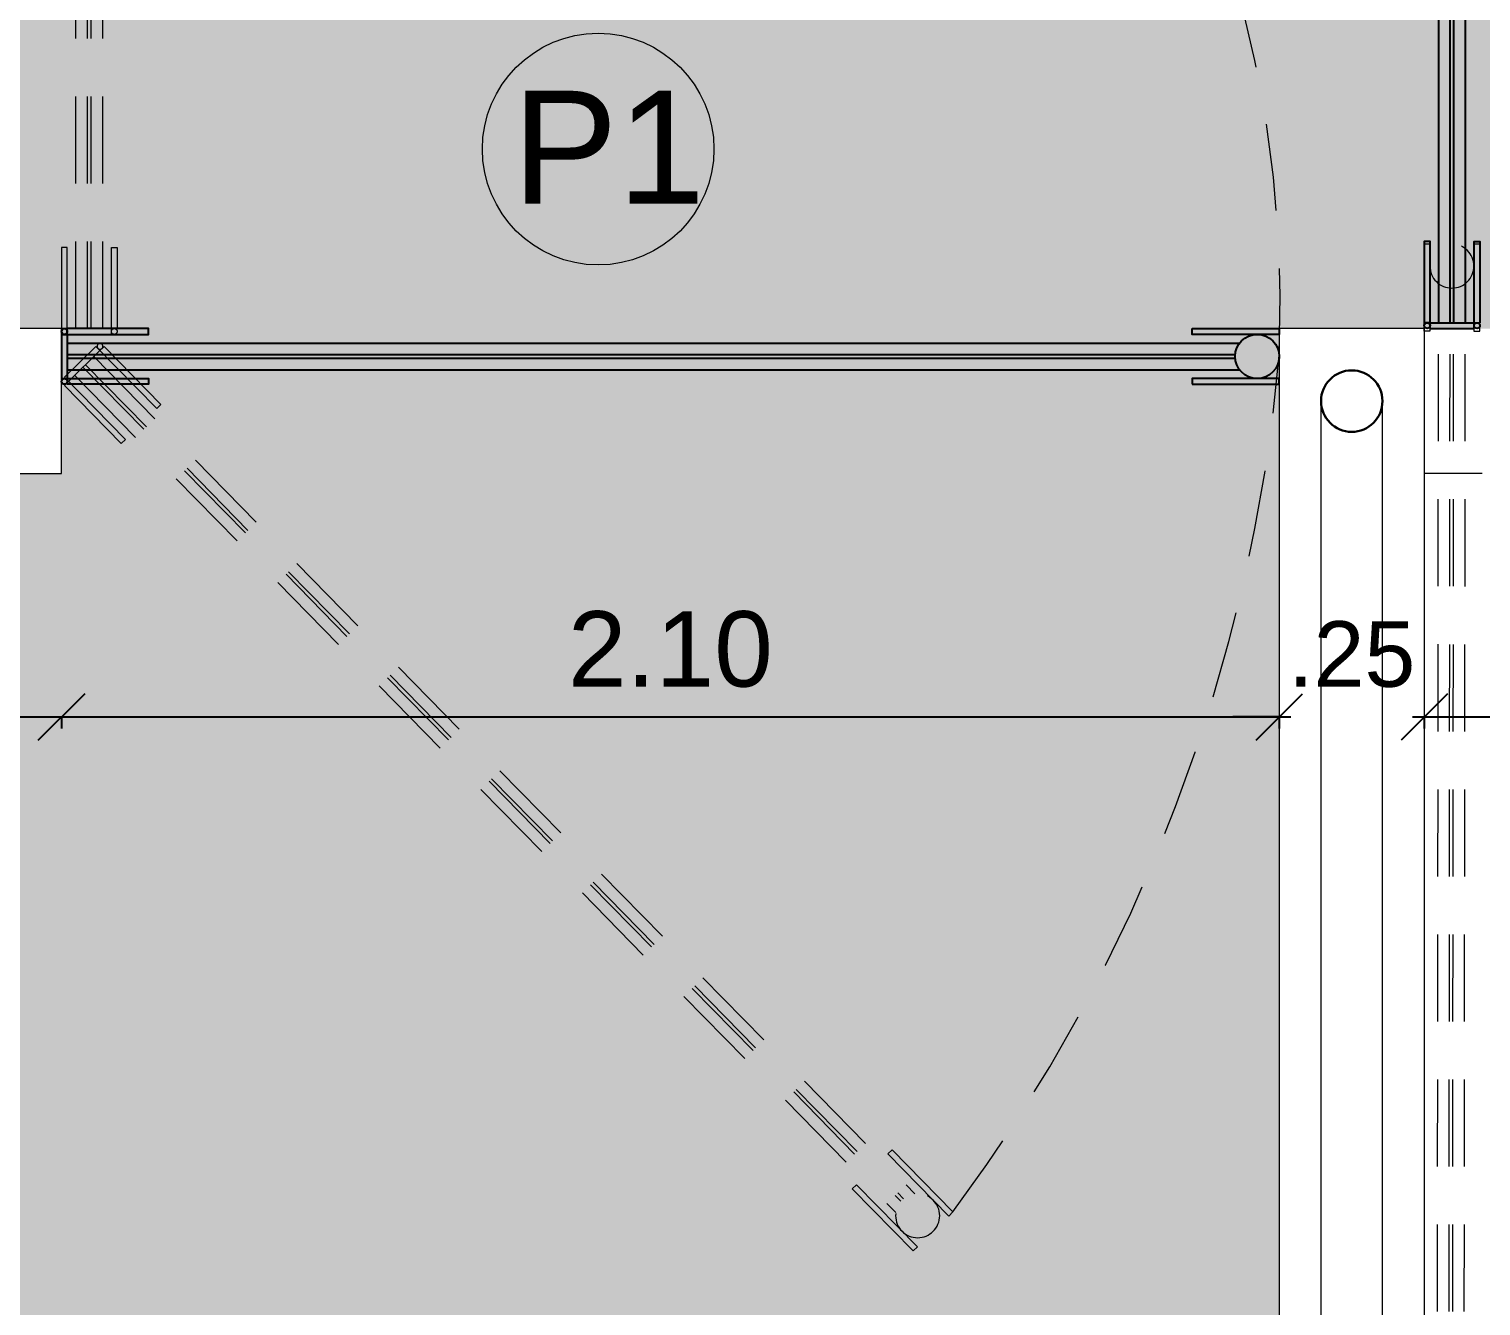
# Model space of a CAD drawing. Header units: millimetres. Extents: x 208240.8 to 208296.7, y 9278566.6 to 9278583.
# Drawn here: x 208268.392 to 208270.896, y 9278574.374 to 9278576.575 of the extents above; entities that cross this region are included whole.
import ezdxf
from ezdxf.enums import TextEntityAlignment as Align

# ---------------------------------------------------------------- set-up
doc = ezdxf.new("R2010")
doc.units = ezdxf.units.MM
doc.header["$LTSCALE"] = 0.3
doc.header["$MEASUREMENT"] = 0
doc.linetypes.add('Dashed', pattern=[0.75, 0.5, -0.25])
doc.layers.add('A-CONSTRUIR', color=7, linetype='Continuous', lineweight=30, true_color=0xc70000)
doc.layers.add('A-CONSTRUIR -', color=7, linetype='Continuous', lineweight=9, true_color=0xc70000)
for name, color, linetype, lineweight in [('A-COTAS', 12, 'Continuous', 9), ('A-HACHU', 9, 'Continuous', 0), ('A-PAREDE', 5, 'Continuous', 30), ('A-PROJEÇÃO', 251, 'Dashed', 13), ('A-VISTA01', 1, 'Continuous', 20), ('A-VISTA03', 3, 'Continuous', 9), ('A-VISTA04', 4, 'Continuous', 9)]:
    doc.layers.add(name, color=color, linetype=linetype, lineweight=lineweight)
doc.layers.add('T - ESQUADRIA 03', color=3, linetype='Continuous')
doc.styles.add('ESC-01-80', font='arial.ttf', dxfattribs={"height": 0.002})
doc.styles.add('R60_1-75', font='arial.ttf')
doc.dimstyles.new('1-75', dxfattribs={"dimtxt": 0.113, "dimasz": 0.08, "dimexe": 0.02, "dimexo": 0.1, "dimgap": 0.05, "dimtad": 1, "dimzin": 4, "dimdsep": 46, "dimtxsty": 'R60_1-75', "dimblk1": 'OBLIQUE', "dimblk2": 'OBLIQUE', "dimsah": 1, "dimcen": 0.09, "dimdle": 0.02, "dimclrd": 7, "dimclre": 7, "dimclrt": 12, "dimadec": 0, "dimazin": 0, "dimtfac": 1, "dimtix": 1, "dimtofl": 0, "dimtmove": 2, "dimatfit": 0, "dimldrblk": 'OBLIQUE', "dimfxl": 0.1, "dimfxlon": 1, "dimtolj": 1, "dimtzin": 0, "dimarcsym": 0})

# ---------------------------------------------------------------- blocks, each defined once
blk = doc.blocks.new('Porteira_Curral_2')
at = {"layer": 'A-VISTA03', "color": 0, "linetype": 'ByBlock', "lineweight": -2}
for p, q in [((207872.5738873823, 9278507.656532565), (207874.5957446079, 9278507.656532573)), ((207872.5738873823, 9278507.636532566), (207874.5880439368, 9278507.636532573)), ((207872.5738873824, 9278507.630332561), (207874.5880439355, 9278507.63033257)), ((207872.5738873824, 9278507.610332562), (207874.5957446096, 9278507.61033257))]:
    blk.add_line(p, q, dxfattribs=at)
for points in [[(207872.5638873822, 9278507.671432571), (207872.7138873822, 9278507.671432571), (207872.7138873822, 9278507.681432571), (207872.5738873822, 9278507.681432571)], [(207872.5638873822, 9278507.671432571), (207872.5638873822, 9278507.595432572)], [(207872.5738873822, 9278507.671432571), (207872.5738873822, 9278507.681432571)], [(207872.5738873822, 9278507.671432571), (207872.5738873822, 9278507.595432572)], [(207872.5638873822, 9278507.595432572), (207872.7138873822, 9278507.595432572), (207872.7138873822, 9278507.585432572), (207872.5738873822, 9278507.585432572)], [(207872.5688999995, 9278507.585432572), (207872.5688747648, 9278507.585432572)], [(207872.5738873822, 9278507.595432555), (207872.5738873822, 9278507.585432556)]]:
    blk.add_lwpolyline(points, dxfattribs=at)
for points in [[(207874.5139172752, 9278507.681432571), (207874.6639172752, 9278507.681432571), (207874.6639172752, 9278507.671432571), (207874.5139172752, 9278507.671432571)], [(207874.5139172752, 9278507.585432572), (207874.6639172752, 9278507.585432572), (207874.6639172752, 9278507.595432572), (207874.5139172752, 9278507.595432572)]]:
    blk.add_lwpolyline(points, close=True, dxfattribs=at)
for centre, radius in [((207872.5688873822, 9278507.67643257), 0.004999999975552782), ((207874.6259172764, 9278507.633432563), 0.03799999877810478), ((207872.5688873822, 9278507.590432556), 0.004999999975552782)]:
    blk.add_circle(centre, radius, dxfattribs=at)
blk = doc.blocks.new('Curbov')
at = {"layer": 'A-HACHU', "true_color": 0xc7c8ca}
h = blk.add_hatch(dxfattribs=at)
h.set_pattern_fill('AR-B88', color=9, scale=0.02)
h.set_pattern_definition([(0, (-3.870809450745583e-09, -40.31630070693791), (0, 0.16), []), (90, (-3.870809450745583e-09, -40.31630070693791), (-0.07999999999999999, 0.16), [0.16, -0.16])])
h.paths.add_polyline_path([(208193.0803317396, 9278575.809068333), (208197.8303317433, 9278575.80906833), (208197.8303317433, 9278576.05906833), (208197.3803317443, 9278576.05906833), (208197.3803317461, 9278578.15906833), (208197.8303317433, 9278578.15906833), (208197.8303317433, 9278578.409068327), (208197.8303317433, 9278579.059068322), (208192.4303317439, 9278579.05906832), (208192.4303317411, 9278581.409068331), (208199.930331743, 9278581.40906833), (208199.930331745, 9278578.409068331), (208199.9303317486, 9278578.159068333), (208200.1803317486, 9278578.159068333), (208200.6803317539, 9278578.15906833), (208200.9303317538, 9278578.159068327), (208213.5523912565, 9278578.159068326), (208213.5523912565, 9278577.359068327), (208211.2603895653, 9278576.059068328), (208208.6803317433, 9278576.059068328), (208208.4303317414, 9278576.059068328), (208208.4303317414, 9278568.309068328), (208201.5803317433, 9278568.30906833), (208201.5803317455, 9278575.80906833), (208206.3303317431, 9278575.809068328), (208206.3303317431, 9278576.059068328), (208200.930331747, 9278576.059068326), (208200.6803317473, 9278576.05906833), (208200.1803317475, 9278576.059068326), (208199.9303317475, 9278576.059068326), (208199.9303317475, 9278575.809068328), (208199.9303317422, 9278572.184068328), (208199.9303317702, 9278571.93406833), (208199.9303317412, 9278568.30906833), (208193.0803317374, 9278568.30906833)])
h.paths.add_polyline_path([(208192.4303317469, 9278578.159068327), (208197.3803317461, 9278578.15906833), (208197.3803317443, 9278576.05906833), (208192.4303317451, 9278576.059068328)], flags=17)
at = {"layer": 'A-HACHU', "color": 9, "true_color": 0xc7c8ca}
blk.add_lwpolyline([(208208.7799936431, 9278575.809068328), (208208.6803317413, 9278575.809068328)], dxfattribs=at)
at = {"layer": 'A-PAREDE'}
blk.add_circle((208208.5553317395, 9278575.934068335), 0.053, dxfattribs=at)
at = {"layer": 'A-PROJEÇÃO'}
for centre, radius, start, end in [((208206.3818666495, 9278576.099281155), 2.050299279561563, 357.5762763501328, 88.7573219983888), ((208205.5463778258, 9278576.266660165), 2.895125088863101, 323.2988256828136, 354.9650739385959)]:
    blk.add_arc(centre, radius, start, end, dxfattribs=at)
at = {"layer": 'A-VISTA01'}
for p, q in [((208206.3303317431, 9278576.059068328), (208200.930331747, 9278576.059068326)), ((208206.3303317431, 9278575.809068328), (208206.3303317431, 9278576.059068328)), ((208208.6803317433, 9278576.059068328), (208208.4303317431, 9278576.059068328)), ((208208.4303317414, 9278576.059068328), (208208.4303317414, 9278568.309068328)), ((208208.6803317413, 9278576.059068328), (208208.6803317413, 9278568.059068328)), ((208200.9303317455, 9278575.80906833), (208206.3303317431, 9278575.809068328))]:
    blk.add_line(p, q, dxfattribs=at)
at = {"layer": 'A-VISTA04'}
for p, q in [((208208.6083317396, 9278568.184068333), (208208.6083317396, 9278575.934068335)), ((208208.5023317395, 9278568.184068333), (208208.5023317395, 9278575.924068328))]:
    blk.add_line(p, q, dxfattribs=at)
at = {"layer": 'A-PROJEÇÃO', "rotation": 90.00000000000001}
blk.add_blockref('Porteira_Curral_2', (9486714.011764314, 9070703.485180944), dxfattribs=at)
at = {"layer": 'A-PROJEÇÃO', "xscale": -1}
for p, rotation in [((-9070502.992320957, 9080019.944932805), 269.9424584934947), ((6685425.405683896, 15925345.77160299), 134.4567506863832)]:
    blk.add_blockref('Porteira_Curral_2', p, dxfattribs=dict(at, rotation=rotation))
at = {"layer": 'T - ESQUADRIA 03', "rotation": 90.00000000000001}
blk.add_blockref('Porteira_Curral_2', (9486716.361764316, 9070703.49518728), dxfattribs=at)
at = {"layer": 'T - ESQUADRIA 03'}
blk.add_blockref('Porteira_Curral_2', (333.7664443608664, 68.37763575650752), dxfattribs=at)
blk = doc.blocks.new('_Oblique')
at = {"color": 0, "linetype": 'ByBlock', "lineweight": -2}
blk.add_line((-0.5, -0.5), (0.5, 0.5), dxfattribs=at)
blk = doc.blocks.new('*D163')
at = {"layer": 'A-COTAS', "color": 7, "lineweight": -2, "transparency": 16777216}
for p, q in [((208263.6779812014, 9278575.389611665), (208268.4679811989, 9278575.389611665)), ((208263.6979812014, 9278575.390311666), (208263.6979812014, 9278575.369611666)), ((208268.4479811989, 9278575.390311666), (208268.4479811989, 9278575.369611666))]:
    blk.add_line(p, q, dxfattribs=at)
at = {"layer": 'DEFPOINTS', "color": 0, "transparency": 16777216}
for p in [(208263.6979812014, 9278575.809068343), (208268.4479811989, 9278575.80906834), (208268.4479811989, 9278575.389611665)]:
    blk.add_point(p, dxfattribs=at)
at = {"layer": 'A-COTAS', "color": 7, "lineweight": -2, "transparency": 16777216, "xscale": 0.08, "yscale": 0.08, "zscale": 0.08, "rotation": 180}
blk.add_blockref('_Oblique', (208263.6979812014, 9278575.389611665), dxfattribs=at)
at = {"layer": 'A-COTAS', "color": 7, "lineweight": -2, "transparency": 16777216, "xscale": 0.08, "yscale": 0.08, "zscale": 0.08}
blk.add_blockref('_Oblique', (208268.4479811989, 9278575.389611665), dxfattribs=at)
at = {"layer": 'A-COTAS', "color": 12, "transparency": 16777216, "insert": (208266.0729812002, 9278575.497075172), "char_height": 0.113, "attachment_point": 5, "style": 'R60_1-75'}
blk.add_mtext('\\A1;4.75', dxfattribs=at)
blk = doc.blocks.new('*D164')
at = {"layer": 'A-COTAS', "color": 7, "lineweight": -2, "transparency": 16777216}
for p, q in [((208268.4279811989, 9278575.389611665), (208270.5679811989, 9278575.389611665)), ((208268.4479811989, 9278575.390311666), (208268.4479811989, 9278575.369611666)), ((208270.5479811989, 9278575.390311666), (208270.5479811989, 9278575.369611666))]:
    blk.add_line(p, q, dxfattribs=at)
at = {"layer": 'DEFPOINTS', "color": 0, "transparency": 16777216}
for p in [(208268.4479811989, 9278575.80906834), (208270.5479811989, 9278575.79070591), (208270.5479811989, 9278575.389611665)]:
    blk.add_point(p, dxfattribs=at)
at = {"layer": 'A-COTAS', "color": 7, "lineweight": -2, "transparency": 16777216, "xscale": 0.08, "yscale": 0.08, "zscale": 0.08, "rotation": 180}
blk.add_blockref('_Oblique', (208268.4479811989, 9278575.389611665), dxfattribs=at)
at = {"layer": 'A-COTAS', "color": 7, "lineweight": -2, "transparency": 16777216, "xscale": 0.08, "yscale": 0.08, "zscale": 0.08}
blk.add_blockref('_Oblique', (208270.5479811989, 9278575.389611665), dxfattribs=at)
at = {"layer": 'A-COTAS', "color": 12, "transparency": 16777216, "insert": (208269.4979811989, 9278575.505986154), "char_height": 0.13, "attachment_point": 5, "style": 'R60_1-75'}
blk.add_mtext('\\A1;2.10', dxfattribs=at)
blk = doc.blocks.new('*D165')
at = {"layer": 'A-COTAS', "color": 7, "lineweight": -2, "transparency": 16777216}
for p, q in [((208270.5479811989, 9278575.389611665), (208270.4679811989, 9278575.389611665)), ((208270.5479811989, 9278575.390311666), (208270.5479811989, 9278575.369611666)), ((208270.7979811991, 9278575.390311666), (208270.7979811991, 9278575.369611666)), ((208270.7979811991, 9278575.389611665), (208270.8779811991, 9278575.389611665))]:
    blk.add_line(p, q, dxfattribs=at)
at = {"layer": 'DEFPOINTS', "color": 0, "transparency": 16777216}
for p in [(208270.7979811991, 9278575.80906834), (208270.5479811989, 9278575.79070591), (208270.7979811991, 9278575.389611665)]:
    blk.add_point(p, dxfattribs=at)
at = {"layer": 'A-COTAS', "color": 7, "lineweight": -2, "transparency": 16777216, "xscale": 0.08, "yscale": 0.08, "zscale": 0.08}
blk.add_blockref('_Oblique', (208270.5479811989, 9278575.389611665), dxfattribs=at)
at = {"layer": 'A-COTAS', "color": 7, "lineweight": -2, "transparency": 16777216, "xscale": 0.08, "yscale": 0.08, "zscale": 0.08, "rotation": 180}
blk.add_blockref('_Oblique', (208270.7979811991, 9278575.389611665), dxfattribs=at)
at = {"layer": 'A-COTAS', "color": 12, "transparency": 16777216, "insert": (208270.6729811991, 9278575.497306412), "char_height": 0.113, "attachment_point": 5, "style": 'R60_1-75'}
blk.add_mtext('\\A1;.25', dxfattribs=at)
blk = doc.blocks.new('*D166')
at = {"layer": 'A-COTAS', "color": 7, "lineweight": -2, "transparency": 16777216}
for p, q in [((208270.7779811991, 9278575.389611665), (208273.4640019374, 9278575.389611665)), ((208270.7979811991, 9278575.390311666), (208270.7979811991, 9278575.369611666)), ((208273.4440019374, 9278575.390311666), (208273.4440019374, 9278575.369611666))]:
    blk.add_line(p, q, dxfattribs=at)
at = {"layer": 'DEFPOINTS', "color": 0, "transparency": 16777216}
for p in [(208270.7979811991, 9278575.80906834), (208273.4440019374, 9278575.80906834), (208273.4440019374, 9278575.389611665)]:
    blk.add_point(p, dxfattribs=at)
at = {"layer": 'A-COTAS', "color": 7, "lineweight": -2, "transparency": 16777216, "xscale": 0.08, "yscale": 0.08, "zscale": 0.08, "rotation": 180}
blk.add_blockref('_Oblique', (208270.7979811991, 9278575.389611665), dxfattribs=at)
at = {"layer": 'A-COTAS', "color": 7, "lineweight": -2, "transparency": 16777216, "xscale": 0.08, "yscale": 0.08, "zscale": 0.08}
blk.add_blockref('_Oblique', (208273.4440019374, 9278575.389611665), dxfattribs=at)
at = {"layer": 'A-COTAS', "color": 12, "transparency": 16777216, "insert": (208272.1209915683, 9278575.497306412), "char_height": 0.113, "attachment_point": 5, "style": 'R60_1-75'}
blk.add_mtext('\\A1;2.65', dxfattribs=at)
blk = doc.blocks.new('*D178')
at = {"layer": 'A-COTAS', "color": 7, "lineweight": -2, "transparency": 16777216}
for p, q in [((208259.4979812012, 9278577.487868268), (208259.4979812012, 9278577.508568268)), ((208270.547981199, 9278577.487868268), (208270.547981199, 9278577.508568268)), ((208270.567981199, 9278577.488568269), (208259.4779812012, 9278577.488568269))]:
    blk.add_line(p, q, dxfattribs=at)
at = {"layer": 'DEFPOINTS', "color": 0, "transparency": 16777216}
for p in [(208259.4979812012, 9278577.488568269), (208259.4979812012, 9278577.235823233), (208270.547981199, 9278576.05906834)]:
    blk.add_point(p, dxfattribs=at)
at = {"layer": 'A-COTAS', "color": 7, "lineweight": -2, "transparency": 16777216, "xscale": 0.08, "yscale": 0.08, "zscale": 0.08, "rotation": 180}
blk.add_blockref('_Oblique', (208259.4979812012, 9278577.488568269), dxfattribs=at)
at = {"layer": 'A-COTAS', "color": 7, "lineweight": -2, "transparency": 16777216, "xscale": 0.08, "yscale": 0.08, "zscale": 0.08}
blk.add_blockref('_Oblique', (208270.547981199, 9278577.488568269), dxfattribs=at)
at = {"layer": 'A-COTAS', "color": 12, "transparency": 16777216, "insert": (208265.0229812001, 9278577.596263016), "char_height": 0.113, "attachment_point": 5, "style": 'R60_1-75'}
blk.add_mtext('\\A1;11.05', dxfattribs=at)
blk = doc.blocks.new('*D180')
at = {"layer": 'A-COTAS', "color": 7, "lineweight": -2, "transparency": 16777216}
for p, q in [((208270.547981199, 9278577.487868268), (208270.547981199, 9278577.508568268)), ((208273.3524501984, 9278577.487868268), (208273.3524501984, 9278577.508568268)), ((208273.3724501984, 9278577.488568269), (208270.527981199, 9278577.488568269))]:
    blk.add_line(p, q, dxfattribs=at)
at = {"layer": 'DEFPOINTS', "color": 0, "transparency": 16777216}
for p in [(208270.547981199, 9278577.488568269), (208270.547981199, 9278576.05906834), (208273.3524501984, 9278576.05906834)]:
    blk.add_point(p, dxfattribs=at)
at = {"layer": 'A-COTAS', "color": 7, "lineweight": -2, "transparency": 16777216, "xscale": 0.08, "yscale": 0.08, "zscale": 0.08, "rotation": 180}
blk.add_blockref('_Oblique', (208270.547981199, 9278577.488568269), dxfattribs=at)
at = {"layer": 'A-COTAS', "color": 7, "lineweight": -2, "transparency": 16777216, "xscale": 0.08, "yscale": 0.08, "zscale": 0.08}
blk.add_blockref('_Oblique', (208273.3524501984, 9278577.488568269), dxfattribs=at)
at = {"layer": 'A-COTAS', "color": 12, "transparency": 16777216, "insert": (208271.9502156987, 9278577.596263016), "char_height": 0.113, "attachment_point": 5, "style": 'R60_1-75'}
blk.add_mtext('\\A1;2.80', dxfattribs=at)
blk = doc.blocks.new('ARQ BOVINO TGOV')
at = {"layer": 'A-CONSTRUIR -'}
blk.add_circle((5.595452835521428, 0.9788262490183115), 0.1996958287239249, dxfattribs=at)
at = {"color": 6}
blk.add_blockref('Curbov', (-208201.6603317494, -9278575.389611652), dxfattribs=at)
at = {"layer": 'A-CONSTRUIR', "style": 'ESC-01-80'}
blk.add_text('P1', height=0.1944, dxfattribs=at).set_placement((5.613911946944427, 0.982134286314249), align=Align.MIDDLE_CENTER)
at = {"layer": 'A-COTAS'}
for base, p1, p2, override, picture, middle in [((-4.280000000144355, 2.098956603556871), (6.769999997603009, 0.6694566756486893), (-4.280000000144355, 1.846211567521095), {"dimfxl": 0.0007, "dimfxlon": 1, "dimarcsym": 1}, '*D178', (1.244999998714775, 2.206651350483298)), ((6.769999997603009, 2.098956603556871), (9.574468997074291, 0.6694566756486893), (6.769999997603009, 0.6694566756486893), {"dimfxl": 0.0007, "dimfxlon": 1, "dimarcsym": 1}, '*D180', (8.172234497324098, 2.206651350483298)), ((4.669999997568084, 0), (-0.07999999998719431, 0.4194566775113344), (4.669999997568084, 0.4194566756486893), {"dimfxl": 0.0007, "dimfxlon": 1, "dimarcsym": 1}, '*D163', (2.294999998790445, 0.1074635069817305)), ((6.769999997573905, 0), (4.669999997568084, 0.4194566756486893), (6.769999997573905, 0.4010942447930574), {"dimtxt": 0.13, "dimfxl": 0.0007, "dimfxlon": 1, "dimarcsym": 1}, '*D164', (5.719999997585546, 0.1163744889199734)), ((7.019999997777632, 0), (6.769999997573905, 0.4010942447930574), (7.019999997777632, 0.4194566756486893), {"dimfxl": 0.0007, "dimfxlon": 1, "dimarcsym": 1}, '*D165', (6.89499999769032, 0.1076947469264269)), ((9.666020736010978, 0), (7.019999997777632, 0.4194566756486893), (9.666020736010978, 0.4194566756486893), {"dimfxl": 0.0007, "dimfxlon": 1, "dimarcsym": 1}, '*D166', (8.343010366894305, 0.1076947469264269))]:
    dim = blk.add_linear_dim(base=base, p1=p1, p2=p2, angle=180, dimstyle='1-75', override=override, dxfattribs=at)
    dim.commit()
    dim.dimension.update_dxf_attribs({"geometry": picture, "text_midpoint": middle, "insert": (-208263.7779812014, -9278575.389611665)})

msp = doc.modelspace()

# ---------------------------------------------------------------- block references
msp.add_blockref('ARQ BOVINO TGOV', (208263.7779812014, 9278575.389611665))

doc.saveas('drawing.dxf')
